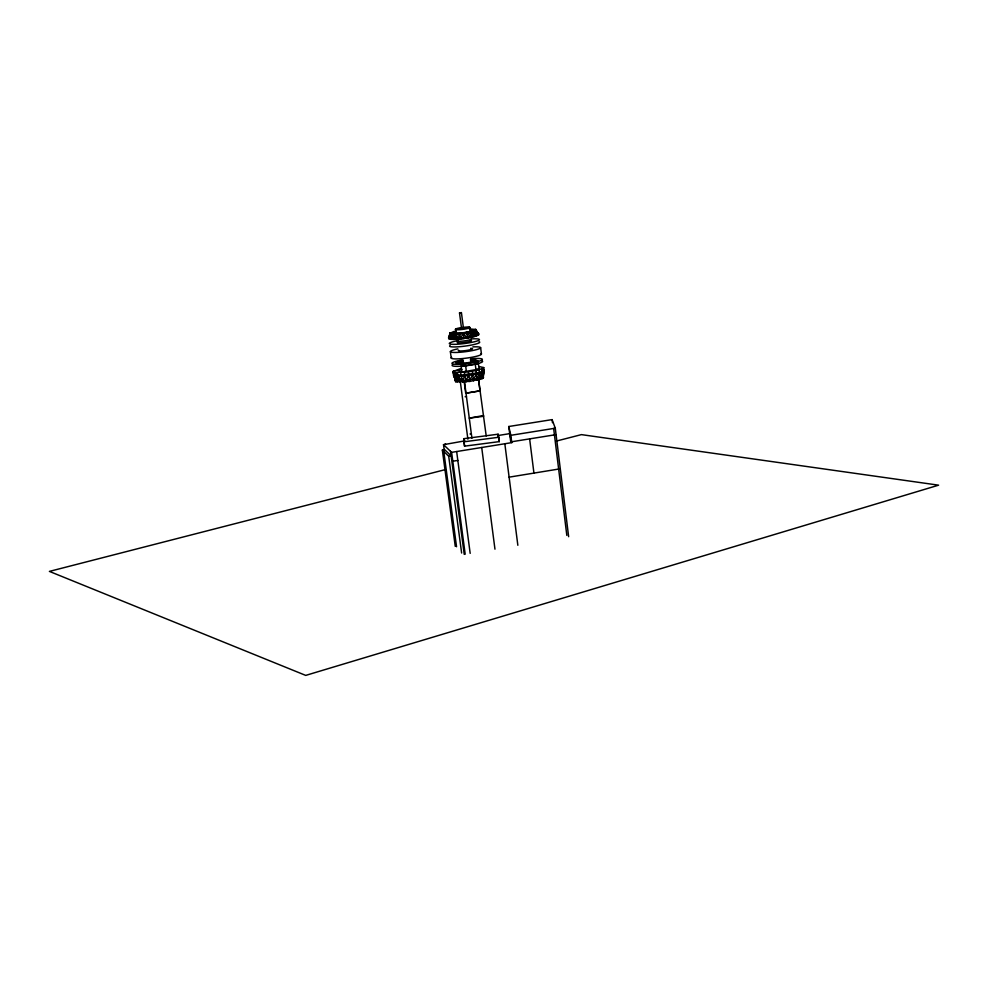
<?xml version="1.0" encoding="UTF-8"?>
<svg xmlns="http://www.w3.org/2000/svg" width="988" height="988" viewBox="0 0 988 988"><rect width="100%" height="100%" fill="white"/><g stroke="black" fill="none" stroke-linecap="round" stroke-linejoin="round"><path stroke-width="1.48" d="M460.803 368.561L453.023 371.488L455.616 381.714L469.843 381.43L481.983 378.713L483.256 378.021L482.613 368.512M469.411 329.165L475.71 329.337L478.81 334.697L471.511 337.353L460 339.045L459.815 333.462L449.836 333.154L456.283 330.881M455.616 381.714L454.999 372.365L453.504 372.007M479.835 379.454L479.254 369.734L483.737 367.573L479.217 366.56M457.148 382.035L456.703 372.476M453.591 370.833L453.406 374.501L460.939 375.094L476.401 373.131L482.045 371.574L483.564 370.821L483.564 369.685L483.256 378.021M483.231 368.215L483.046 376.428L476.747 378.589L465.891 380.257L455.406 380.121L453.023 371.488M481.983 378.713L481.699 368.956M460 339.045L456.32 339.329L456.592 333.722M483.046 376.428L484.231 371.377L483.737 367.573M483.688 370.858L483.367 375.823L482.712 375.354L483.564 377.416M456.32 339.329L453.146 339.44L453.813 333.821M481.774 377.12L483.107 372.328M475.71 329.337L476.018 331.338L478.698 333.808L478.266 334.376L463.829 337.711L449.058 338.192L449.836 333.154M453.146 339.44L450.713 339.353L451.677 333.746M450.318 333.524L449.058 338.192L451.825 334.92L470.016 333.154L476.018 331.338L476.241 329.696M449.009 337.192L449.935 334.957M479.625 377.861L482.193 372.772L483.725 372.031M454.999 372.365L464.311 372.229L464.817 376.058L462.372 380.504L462.582 382.109M461.371 312.616L459.506 312.9L461.421 312.64L463.533 328.819M476.957 380.195L476.747 378.589L479.748 373.563L482.193 372.772M466.101 381.862L465.891 380.257L468.818 375.625L468.312 371.797L464.311 372.229M450.466 334.685L448.527 337.76L449.985 334.327L451.825 334.92M473.548 380.862L473.338 379.256L476.549 374.329L476.055 370.5L479.254 369.734M469.843 381.43L469.633 379.824L472.82 375.045L472.326 371.204L476.055 370.5M455.172 379.034L453.529 375.279L454.097 374.625M459.877 338.155L463.409 334.24L463.261 333.079L475.87 330.177M450.602 338.452L453.961 334.994M456.197 338.439L459.963 334.636M453.035 338.538L456.74 334.895M442.352 450.083L444.464 449.491L451.084 455.839L448.7 456.234L442.352 450.083L455.258 546.364M445.415 469.584L49.4 571.397L305.724 675.397L938.6 485.17L581.413 434.621L556.009 441.154M453.529 375.279L457.926 376.342L464.817 376.058L479.748 373.563M483.552 415.528L469.275 418.134L483.651 416.281M465.706 393.236L480.341 390.791L465.706 393.236L464.175 381.603M465.607 381.343L468.473 380.837M465.941 381.454L468.806 380.948M470.041 433.967L471.325 433.744M462.532 365.646L465.397 365.152M478.303 362.917L479.094 369.08L461.915 372.068L457.493 370.191L461.915 369.45M465.15 396.719L466.447 396.497M456.16 363.238L455.974 361.892L463.249 360.682M470.374 359.496L473.215 359.027L478.044 360.916L460.84 363.893L455.974 361.892M457.629 362.991L463.421 362.028M470.547 360.842L473.388 360.373L478.217 362.263M457.642 363.139L463.446 362.176M470.56 360.991L473.413 360.509L473.215 359.027M460.655 363.152L463.508 362.67M470.893 361.275L474.018 360.756L473.82 359.262M465.632 365.745L461.174 366.486L478.377 363.51L475.228 364.041L475.957 369.611L479.094 369.08M509.116 477.155L560.27 468.794M464.965 440.846L443.513 444.686L444.328 450.787M497.754 435.572L509.685 433.646L511.759 442.636L451.615 452.356L443.513 444.686M555.281 428.199L552.094 419.616L508.771 426.507L510.833 435.313L555.281 428.199L568.643 536.706M511.648 441.76L556.071 434.634M452.788 461.235L457.827 460.408M445.588 444.057L444.069 444.6M468.312 371.797L472.326 371.204M463.693 438.697L498.113 434.201L499.273 441.624L464.558 446.156L463.693 438.697L464.558 446.156M463.977 441.797L498.718 437.264M456.061 333.586L455.493 329.239L469.769 327.386L470.337 331.733M459.815 333.462L463.261 333.079M476.512 333.129L478.698 333.808M474.079 361.25L476.895 362.361M464.409 364.202L460.593 362.645L460.396 361.163M459.506 312.9L461.618 329.078M469.868 331.98L470.016 333.154L474.487 335.735L474.598 336.636M466.694 332.573L466.842 333.734L471.387 336.451L471.511 337.353M472.573 331.363L472.721 332.536L476.834 335.031L476.945 335.92M467.867 338.019L463.409 334.24L463.94 338.6M475.376 331.054L478.093 333.388L478.377 335.265M457.419 372.525L457.926 376.342L462.372 380.504L460.593 372.476M475.858 330.498L478.093 333.388L476.389 330.856M478.266 334.376L476.018 331.338L476.834 335.031L474.623 330.745M472.721 332.536L474.487 335.735M457.209 376.292L459.531 382.171M470.016 333.154L471.387 336.451M455.505 376.169L456.938 380.442M457.926 376.342L459.321 380.565M454.011 375.811L455.406 380.121M466.842 333.734L467.756 337.13M464.817 376.058L465.891 380.257M499.273 441.624L498.113 434.201M468.818 375.625L469.633 379.824M456.654 451.541L470.177 553.366M451.615 452.356L465.187 554.219M450.516 451.318L464.249 554.404M448.7 456.234L461.631 553.021M443.773 451.467L456.542 546.747M464.508 381.714L471.918 438.252M461.1 365.893L461.915 372.068L466.361 371.327L465.496 364.646M460.272 381.269L467.88 439.166M453.591 331.499L453.751 332.647M450.256 332.672L450.405 333.833M450.367 351.592L451.22 357.977M486.207 435.967L478.501 379.071L480.007 390.68M470.399 329.56A10.164 1.26 -7.5 0 1 471.955 329.622L472.116 330.856A10.189 1.272 -7.5 0 1 473.66 331.313M481.712 447.49L494.963 549.18M504.831 443.76L517.848 545.29M480.625 347.653L481.452 354.05M510.833 435.313L511.759 442.636M508.771 426.507L510.722 441.821M529.63 438.857L533.928 473.067M553.638 428.421L566.828 535.41M552.094 419.616L552.465 422.666M472.82 375.045L473.338 379.256M476.549 374.329L476.747 378.589M472.857 346.899A15.252 2.038 -7.5 0 1 477.216 349.431A15.252 2.038 -7.5 0 1 454.011 352.457A15.252 2.038 -7.5 0 1 457.827 348.863M470.634 348.307A7.188 0.963 -7.5 0 1 471.091 349.493A7.188 0.963 -7.5 0 1 462.149 350.925A7.188 0.963 -7.5 0 1 458.617 350.221M480.86 353.581A15.24 2.087 -7.5 0 1 466.521 358.113A15.24 2.087 -7.5 0 1 451.714 357.372M471.103 338.896A7.188 0.926 -7.5 0 1 462.952 341.07A7.188 0.926 -7.5 0 1 458.136 340.267M479.168 341.725A15.203 1.988 -7.5 0 1 464.928 346.121A15.203 1.988 -7.5 0 1 450.108 345.516M470.498 340.292A7.188 0.926 -7.5 0 1 468.991 341.675A7.188 0.926 -7.5 0 1 459.815 342.861A7.188 0.926 -7.5 0 1 458.173 341.885M470.103 331.993A7.2 0.902 -7.5 0 1 469.411 332.301M471.659 338.896A15.203 1.964 -7.5 0 1 476.068 341.317A15.203 1.964 -7.5 0 1 452.936 344.33A15.203 1.964 -7.5 0 1 456.678 340.848M471.437 362.361A4.471 0.63 -7.5 0 1 469.424 363.004M466.064 363.51A4.471 0.63 -7.5 0 1 462.829 363.164M470.93 361.941A4.471 0.63 -7.5 0 1 471.387 362.04M482.008 360.892A15.376 2.161 -7.5 0 1 467.657 365.535A15.376 2.161 -7.5 0 1 452.603 364.733M470.77 358.817A15.376 2.149 -7.5 0 1 479.773 360.978A15.376 2.149 -7.5 0 1 454.776 364.239A15.376 2.149 -7.5 0 1 462.94 359.842M455.493 329.239A7.2 0.877 -7.5 0 1 460.741 327.707M462.582 327.436A7.2 0.877 -7.5 0 1 469.769 327.386M453.628 333.475A10.164 1.26 -7.5 0 1 456.357 332.573M470.56 330.782A10.164 1.26 -7.5 0 1 472.116 330.856M456.197 331.351A10.164 1.26 -7.5 0 0 454.233 333.129A10.189 1.26 -7.5 0 0 468.226 331.906A10.189 1.26 -7.5 0 0 471.955 329.622M476.549 335.438A13.313 1.68 -7.5 0 1 470.56 337.254M469.535 337.464A13.313 1.68 -7.5 0 1 465.101 338.192M463.952 338.353A13.313 1.68 -7.5 0 1 454.505 339.094M452.368 339.008A13.313 1.68 -7.5 0 1 450.528 338.402M450.713 339.353A15.215 1.927 -7.5 0 1 449.12 338.081M469.794 327.559L455.517 329.412A7.2 0.877 -7.5 0 0 462.705 329.375A7.2 0.877 -7.5 0 0 469.794 327.559"/></g></svg>
